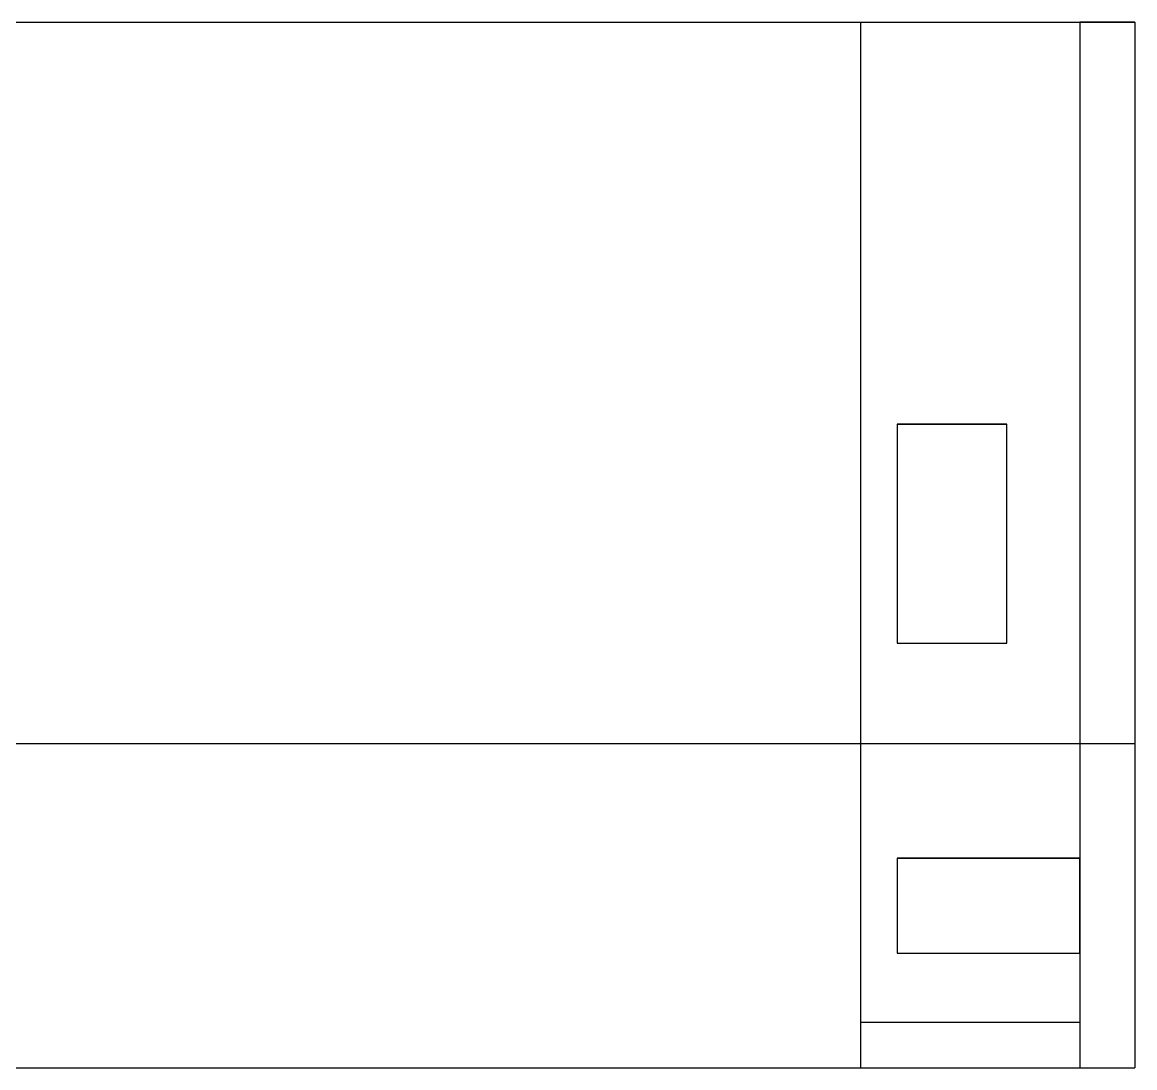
# Model space of a CAD drawing. Header units: centimetres. Extents: x 31418 to 49849, y -3781 to 3852.
# Drawn here: x 44288 to 45507, y 748 to 1893 of the extents above; entities that cross this region are included whole.
import ezdxf

# ---------------------------------------------------------------- set-up
doc = ezdxf.new("R2010")
doc.units = ezdxf.units.CM
doc.header["$LTSCALE"] = 100
doc.header["$MEASUREMENT"] = 0
doc.layers.add('Muebles', color=11, linetype='Continuous')
doc.layers.add('PUERTA', color=1, linetype='Continuous')

msp = doc.modelspace()

# ---------------------------------------------------------------- linework, layer by layer
for p, q in [((44256.6, 1892.9), (45206.6, 1892.9)), ((45206.6, 747.9), (45206.6, 1892.9)), ((45206.6, 1892.9), (45506.6, 1892.9)), ((45506.6, 1892.9), (45446.6, 1892.9)), ((45446.6, 1892.9), (45446.6, 747.9)), ((45506.6, 1892.9), (45506.6, 747.9)), ((45246.6, 1452.9), (45366.6, 1452.9)), ((45246.6, 1212.9), (45366.6, 1212.9)), ((44256.6, 1102.9), (45506.6, 1102.9)), ((45246.6, 977.4), (45446.6, 977.4)), ((45246.6, 873.4), (45446.6, 873.4)), ((45206.6, 797.9), (45446.6, 797.9)), ((44256.6, 747.9), (45206.6, 747.9)), ((45206.6, 747.9), (45506.6, 747.9))]:
    msp.add_line(p, q)
at = {"layer": 'Muebles'}
for p, q in [((45246.6, 1452.9), (45246.6, 1212.9)), ((45366.6, 1452.9), (45246.6, 1452.9)), ((45366.6, 1212.9), (45366.6, 1452.9)), ((45246.6, 1212.9), (45366.6, 1212.9))]:
    msp.add_line(p, q, dxfattribs=at)
at = {"layer": 'PUERTA'}
for p, q in [((45446.6, 977.4), (45246.6, 977.4)), ((45246.6, 977.4), (45246.6, 873.4)), ((45446.6, 873.4), (45446.6, 977.4)), ((45246.6, 873.4), (45446.6, 873.4))]:
    msp.add_line(p, q, dxfattribs=at)

doc.saveas('drawing.dxf')
